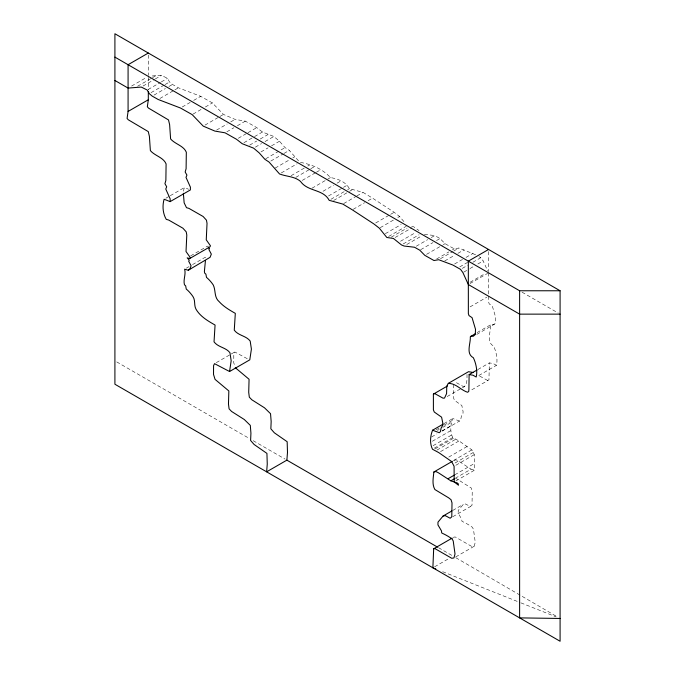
<?xml version="1.0" encoding="UTF-8"?>
<svg xmlns="http://www.w3.org/2000/svg" width="675" height="675" viewBox="0 0 675 675"><rect width="100%" height="100%" fill="white"/><g stroke="black" fill="none" stroke-linecap="round" stroke-linejoin="round"><path stroke-width="0.51" stroke-dasharray="3.38 2.53" d="M488.557 296.207L488.59 301.953L489.24 303.919L492.303 305.986L495.737 317.596L495.543 322.802L494.404 324.228L491.181 324.464L490.539 325.148C491.02 331.864 485.848 341.989 493.585 346.039C496.26 351.599 497.905 359.454 496.429 365.344L493.222 363.53L489.358 362.905L488.945 379.839L470.205 390.741M455.946 480.904L474.415 470.239L474.322 454.604L471.892 449.879L459.017 440.935L452.731 437.552C449.862 431.688 450.428 424.491 452.815 418.525L459.532 421.048L460.628 419.96L461.388 416.315L462.991 413.513L463.084 411.548L461.827 405.498L454.503 400.343L453.634 398.183L453.625 382.438M467.007 374.431C466.931 379.08 467.767 386.066 462.13 387.906M453.693 537.899L453.904 537.097L455.304 536.988L471.985 546.598L474.188 546.261L475.251 542.287L473.453 529.276L472.289 527.209A60.775 35.092 60 0 0 462.712 521.665L461.919 521.201L461.742 519.244L458.182 513.236L458.215 510.46L463.345 504.335L465.573 503.989L470.382 506.562L472.019 505.178L472.238 491.189L471.268 488.025L456.022 478.406M183.389 191.202L184.351 187.566L188.654 189.262M247.278 358.703L234.765 351.97L233.812 353.97L233.753 362.728L234.681 365.707M131.6 86.046L146.551 77.414M137.573 86.257L151.647 78.131M152.525 77.625L156.043 75.592L161.485 75.381L167.468 78.351L169.552 81.979L172.479 84.451L178.411 87.801L200.72 96.331L212.406 102.938L223.459 114.438L235.102 119.391L245.32 121.137L256.77 127.617L262.44 132.022L273.848 136.477L279.475 141.252L285.069 147.597L289.288 150.382L299.767 162.262C311.453 164.346 322.186 168.632 330.455 177.559C337.956 178.841 345.524 181.634 349.405 188.637L363.032 192.392L372.549 198.146L394.175 212.296L399.575 216.506L404.679 222.497M143.016 86.046L154.448 79.447M155.326 78.933L161.485 75.381M148.112 89.53L160.431 82.418M161.308 81.911L167.468 78.351M151.073 92.652L164.27 85.033M165.156 84.518L169.552 81.979M154.001 95.116L165.434 88.518M168.953 86.484L172.479 84.451M159.933 98.466L174.007 90.34M174.893 89.834L178.411 87.801M182.242 106.996L190.164 102.431M193.683 100.398L200.72 96.331M193.05 114.109L201.85 109.029M205.369 107.004L212.406 102.938M204.981 125.103L219.063 116.977M219.94 116.471L223.459 114.438M216.633 130.064L227.188 123.964M230.707 121.93L235.102 119.391M226.842 131.811L233.879 127.744M237.398 125.71L245.32 121.137M238.292 138.282L247.092 133.203M247.97 132.697L256.77 127.617M243.962 142.687L253.64 137.101M254.526 136.595L262.44 132.022M249.674 145.117L256.711 141.05M260.229 139.016L268.152 134.452M165.873 198.231L169.391 196.197M170.269 195.691L184.351 187.566M255.369 147.142L261.529 143.589M265.047 141.556L273.848 136.477M260.997 151.917L268.034 147.85M271.561 145.817L279.475 141.252M265.714 158.768L285.069 147.597M270.818 161.047L283.129 153.934M284.015 153.428L289.288 150.382M275.164 168.092L289.238 159.967M292.764 157.933L294.519 156.912M281.289 172.935L297.127 163.789M291.119 175.686L304.315 168.067M307.842 166.033L309.597 165.012M295.836 177.356L309.909 169.231M310.795 168.725L315.191 166.185M302.273 180.385L315.47 172.766M316.356 172.26L320.752 169.72M190.696 255.842L207.419 246.189L208.643 246.189M311.977 188.232L326.936 179.592M327.814 179.086L330.455 177.559M186.368 268.161L189.008 266.642M192.527 264.608L204.846 257.496L206.685 258.027M323.013 191.287L333.568 185.195M337.087 183.161L341.483 180.622M328.514 195.969L342.596 187.844M343.474 187.338L346.992 185.304M330.927 199.302L344.132 191.683M347.65 189.65L349.405 188.637M333.669 200.45L348.629 191.818M349.507 191.312L352.148 189.785M343.685 203.563L355.995 196.45M356.881 195.944L363.032 192.392M353.194 209.326L364.635 202.719M368.153 200.686L372.549 198.146M375.705 222.961L389.779 214.836M390.656 214.329L394.175 212.296M380.219 227.686L394.293 219.552M397.811 217.519L399.575 216.506M385.324 233.677L401.161 224.53M388.598 236.469L406.198 226.311M391.255 237.178L407.084 228.032M395.196 237.448L411.91 227.796M400.545 241.237L415.496 232.597M403.237 243.92L419.074 234.773M406.763 244.51L421.715 235.87M416.281 246.223L427.722 239.625M431.241 237.592L434.759 235.558L440.024 238.528L445.044 243.667L454.208 248.83L458.932 248.037L475.639 254.787M216.287 362.644L230.361 354.51M231.238 354.004L234.765 351.97M420.668 249.699L432.979 242.587M436.506 240.562L440.024 238.528M426.566 254.34L442.403 245.194M443.281 244.688L445.044 243.667M436.615 258.989L448.926 251.876M452.444 249.843L454.208 248.83M440.454 258.702L452.773 251.589M453.651 251.083L458.932 248.037M444.724 260.963L454.402 255.378M457.92 253.344L464.079 249.784M454.587 263.993L462.502 259.428M466.02 257.394L473.057 253.328M459.743 266.912L467.665 262.339M462.316 268.363L467.598 265.317M472.88 262.271L480.794 257.698L483.157 260.93L487.73 271.004M463.801 272.109L469.074 269.055M469.96 268.549L474.356 266.009M477.875 263.976L483.157 260.93M470.087 282.26L485.038 273.628M470.087 283.508L487.679 273.35M470.087 306.872L486.802 297.219M477.107 332.589L491.181 324.464M476.803 334.387L494.404 324.228M477.917 369.503L489.358 362.905M478.837 375.502L496.429 365.344M447.171 396.537L461.253 388.412M444.015 423.605L452.815 418.525M436.143 429.773L439.661 427.739M444.057 425.199L451.972 420.626M437.493 430.422L439.248 429.41M442.775 427.376L451.567 422.297M431.62 436.961L436.894 433.915M442.176 430.861L450.976 425.782M441.939 431.207L459.532 421.048M432.363 441.248L450.841 430.582M433.105 445.694L451.575 435.029M434.253 448.217L452.731 437.552M435.147 448.841L453.625 438.176M436.944 450.098L455.423 439.425M440.539 451.6L459.017 440.935M448.774 457.068L467.252 446.403M453.423 460.544L471.892 449.879M455.093 462.974L473.563 452.309M455.853 465.269L474.322 454.604M454.781 474.82L474.137 463.641M455.237 478.297L471.074 469.159L474.415 470.239M452.782 510.427L463.345 504.335M452.79 516.721L470.382 506.562M434.632 566.789L448.715 558.664M455.709 556.926L474.188 546.261M454.089 460.325L456.14 459.852L458.587 461.059L471.074 469.159M152.179 75.997L156.043 75.592M464.771 386.378L463.278 386.497L454.984 381.915M411.699 226.648L413.674 226.783L419.015 230.572M424.356 234.352L434.759 235.558M442.665 571.7L519.969 602.488M520.948 602.876L556.175 616.908M487.797 380.582L478.086 375.148M479.081 256.728L480.794 257.698M522.062 292.182L558.276 313.09M116.733 361.918L249.573 438.607M253.209 440.708L285.052 459.093M438.573 547.729L453.111 556.124M455.827 557.71L557.364 616.874M488.557 251.581L488.557 271.595M488.557 272.835L488.557 295.186M148.314 55.063L148.314 75.381M148.314 77.414L148.314 89.606"/><path stroke-width="1.01" d="M235.288 367.689L249.075 379.274L248.712 392.344L249.32 397.162L251.843 399.794L264.507 407.81L270.54 413.691L271.164 421.529L270.844 428.802L274.345 432.802L287.162 441.72L287.491 452.452L286.875 460.148L266.633 471.825L267.258 464.13L266.929 453.398L254.112 444.487L250.602 440.488L250.931 433.207L250.307 425.377L244.266 419.496L231.609 411.472L229.087 408.839L228.471 404.03L228.842 390.952L215.055 379.375L213.519 374.414L213.57 365.648L214.523 363.656L229.559 371.52L231.171 360.754L229.947 352.721C225.83 347.321 218.16 347.431 214.034 341.845L215.072 325.046C207.858 320.937 200.222 316.516 195.944 309.099C193.818 305.125 195.59 300.468 192.966 296.57A23.861 13.778 60 0 0 186.249 289.052L185.667 285.854L184.452 284.782C183.035 279.577 186.157 274.32 184.613 269.182L188.283 270.245L189.835 269.004L191.093 265.823L188.679 261.225L189.304 260.162L187.178 257.867L189.624 258.576L190.249 257.512L186.022 251.522L186.798 235.01L186.216 231.854L182.9 228.192L168.691 220.05L166.269 219.367C162.768 213.435 162.219 205.816 164.109 199.243L170.134 201.623L170.168 198.855L165.763 189.034L166.691 186.781L164.928 183.693L165.873 180.411L166.092 163.915C163.434 157.343 154.794 155.874 150.373 150.609L149.394 136.342L148.272 131.608L128.258 119.77L127.094 118.446L128.081 111.443L128.081 64.716L148.314 53.03M183.364 193.286L184.148 202.829L186.502 207.689L188.924 208.373L203.133 216.506L206.457 220.177L207.031 223.324L206.255 239.844L210.49 245.835L209.866 246.89L189.624 258.576M477.039 370.01L469.117 374.583L468.897 389.762L468.712 391.525L467.564 392.259C460.747 390.057 455.887 383.248 448.301 383.375L446.774 386.108L446.58 393.618L444.538 398.064L443.045 398.183L434.751 393.601L433.392 394.116L433.401 409.86L434.27 412.02L441.593 417.175L442.842 423.233L442.758 425.199L441.146 428.001L440.395 431.646L439.298 432.726L432.574 430.211C430.194 436.177 429.629 443.365 432.498 449.238L438.784 452.621L451.659 461.565L454.089 466.29L454.182 481.916L458.502 485.241L458.241 483.789L457.346 483.013L450.833 480.836L438.345 472.736L435.907 471.538L433.856 472.002C433.325 477.782 431.806 484.245 434.894 489.544L448.622 497.821L451.035 499.711L452.005 502.875L451.786 516.856L450.149 518.24L445.34 515.675L443.104 516.012L437.982 522.138L437.948 524.914L441.501 530.93L441.678 532.887L442.479 533.351A60.775 35.092 60 0 1 452.048 538.895L453.22 540.962L455.017 553.972L453.954 557.947L451.752 558.276L435.071 548.674L433.671 548.783L432.877 567.81L435.814 568.974M205.428 260.685L204.39 271.502L204.685 273.097L205.9 274.168L206.491 277.374A23.861 13.778 60 0 1 213.199 284.884C215.983 290.427 213.857 297.287 219.24 301.733C223.72 306.678 229.567 310.095 235.313 313.36L234.267 330.159C238.393 335.745 246.063 335.644 250.18 341.044L251.404 349.076L249.792 359.834L229.559 371.52M148.314 91.64L148.314 99.765L147.336 106.76L148.492 108.093L168.505 119.931L169.627 124.656L170.606 138.932C175.036 144.188 183.668 145.657 186.325 152.238L186.106 168.733L185.161 172.015L186.933 175.103L185.996 177.348L190.409 187.169L190.367 189.945L170.134 201.623M475.343 333.61L470.306 336.825C470.787 343.541 465.607 353.666 473.352 357.725C476.027 363.285 477.672 371.14 476.196 377.021L472.989 375.207L469.117 374.583M128.081 111.443L148.314 99.765M188.283 270.245L210.068 257.327L211.326 254.137L208.912 249.539L209.537 248.484L208.322 247.776M488.557 249.472L468.323 261.157L468.357 313.639L469.007 315.605L472.07 317.663L475.504 329.273L475.31 334.479L473.394 336.209L470.947 336.15M448.301 383.375L468.534 371.689L473.226 372.507M433.392 394.116L447.466 385.99M432.574 430.211L443.138 424.119M433.856 472.002L452.326 461.337M448.082 478.718L454.241 475.158M450.833 480.836L454.359 478.803M443.104 516.012L451.904 510.933M433.671 548.783L452.14 538.118M114.91 57.113L519.615 290.765L560.09 290.765L560.09 641.25L114.91 384.235L114.91 33.75L560.09 290.765M560.09 314.137L519.615 314.137L468.323 284.521L462.923 272.616L460.561 269.376L452.824 265.013L438.699 259.715L433.974 260.516L424.811 255.352L419.782 250.206L414.526 247.244L404.123 246.029L401.482 244.932L393.432 238.461L386.843 237.482L379.342 228.192L373.942 223.982L352.316 209.832L342.799 204.069L329.172 200.315C323.139 188.857 307.783 191.869 300.518 181.398C294.629 176.293 286.504 176.673 279.526 173.947L269.055 162.059L264.836 159.275L259.242 152.93L253.614 148.154L242.207 143.707L236.537 139.295L225.079 132.823L214.869 131.077L203.226 126.124L192.172 114.623L180.487 108.017L158.178 99.487L152.238 96.137L149.318 93.665L147.234 90.037L141.252 87.067L128.081 88.079L114.91 80.477M560.09 618.46L519.615 617.887L519.615 290.765M286.875 460.148L437.67 547.206"/></g></svg>
